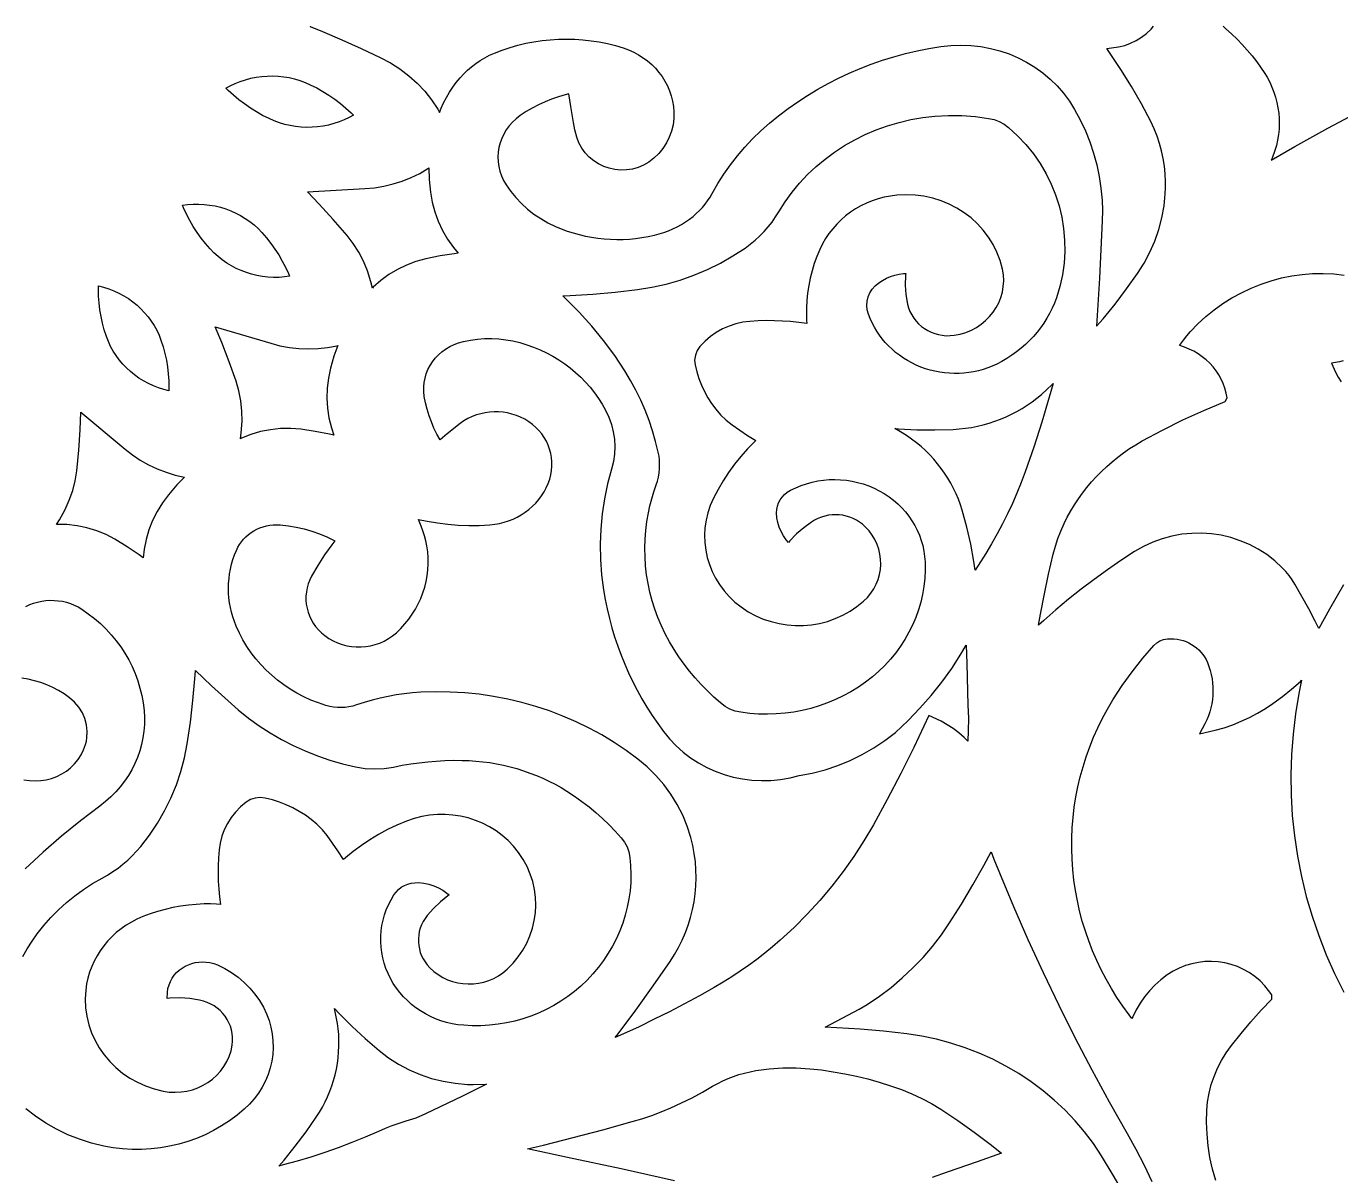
# Model space of a CAD drawing. Extents: x 3770 to 4770, y -395 to 1605.
# Drawn here: x 4275.1 to 4357.4, y 533.2 to 605.2 of the extents above; entities that cross this region are included whole.
import ezdxf

# ---------------------------------------------------------------- set-up
doc = ezdxf.new("R2010")
doc.units = 0
doc.layers.add('LAYER_1', color=18, linetype='CONTINUOUS')

msp = doc.modelspace()

# ---------------------------------------------------------------- linework, layer by layer
at = {"layer": 'LAYER_1'}
for points in [[(4292.834, 605.169), (4292.832, 605.167), (4293.609, 604.846), (4294.827, 604.322), (4296.036, 603.779), (4297.239, 603.217), (4297.868, 602.884), (4298.465, 602.503), (4299.024, 602.077), (4299.543, 601.608), (4300.02, 601.1), (4300.45, 600.554), (4300.833, 599.974), (4300.943, 599.77), (4301.048, 600.037), (4301.204, 600.378), (4301.377, 600.71), (4301.568, 601.034), (4301.775, 601.349), (4302, 601.653), (4302.242, 601.947), (4302.466, 602.191), (4302.705, 602.422), (4302.958, 602.639), (4303.223, 602.841), (4303.5, 603.027), (4303.789, 603.198), (4304.088, 603.352), (4304.396, 603.49), (4304.88, 603.676), (4305.369, 603.84), (4305.864, 603.982), (4306.365, 604.103), (4306.869, 604.201), (4307.377, 604.277), (4307.888, 604.331), (4308.4, 604.362), (4308.913, 604.372), (4309.427, 604.359), (4309.939, 604.324), (4310.451, 604.267), (4310.96, 604.187), (4311.466, 604.085), (4311.968, 603.961), (4312.467, 603.813), (4312.8, 603.694), (4313.12, 603.551), (4313.426, 603.386), (4313.716, 603.202), (4313.989, 602.998), (4314.245, 602.777), (4314.482, 602.538), (4314.7, 602.284), (4314.898, 602.015), (4315.074, 601.732), (4315.229, 601.437), (4315.36, 601.13), (4315.468, 600.813), (4315.551, 600.487), (4315.608, 600.153), (4315.639, 599.811), (4315.635, 599.403), (4315.585, 599), (4315.49, 598.607), (4315.351, 598.228), (4315.17, 597.865), (4314.948, 597.522), (4314.688, 597.202), (4314.388, 596.909), (4314.075, 596.668), (4313.741, 596.474), (4313.392, 596.329), (4313.033, 596.23), (4312.668, 596.177), (4312.303, 596.167), (4311.942, 596.2), (4311.587, 596.275), (4311.245, 596.39), (4310.919, 596.545), (4310.614, 596.737), (4310.334, 596.967), (4310.083, 597.233), (4309.867, 597.534), (4309.69, 597.868), (4309.559, 598.229), (4309.439, 598.691), (4309.344, 599.152), (4309.175, 600.148), (4309.061, 600.93), (4308.829, 600.876), (4308.398, 600.753), (4307.974, 600.608), (4307.56, 600.443), (4307.155, 600.257), (4306.761, 600.051), (4306.379, 599.825), (4306.01, 599.581), (4305.751, 599.38), (4305.518, 599.162), (4305.311, 598.928), (4305.13, 598.679), (4304.976, 598.417), (4304.848, 598.144), (4304.747, 597.863), (4304.674, 597.574), (4304.629, 597.281), (4304.611, 596.984), (4304.622, 596.686), (4304.662, 596.389), (4304.732, 596.095), (4304.831, 595.804), (4304.961, 595.52), (4305.121, 595.243), (4305.413, 594.828), (4305.736, 594.435), (4306.086, 594.067), (4306.464, 593.723), (4306.867, 593.407), (4307.294, 593.12), (4307.744, 592.861), (4308.215, 592.634), (4308.58, 592.482), (4308.952, 592.345), (4309.329, 592.224), (4309.71, 592.118), (4310.094, 592.028), (4310.482, 591.954), (4310.873, 591.896), (4311.265, 591.853), (4311.659, 591.826), (4312.054, 591.815), (4312.45, 591.82), (4312.846, 591.841), (4313.241, 591.878), (4313.634, 591.931), (4314.027, 592), (4314.416, 592.085), (4314.714, 592.164), (4315.006, 592.257), (4315.292, 592.364), (4315.572, 592.484), (4315.846, 592.618), (4316.112, 592.764), (4316.37, 592.923), (4316.62, 593.095), (4316.837, 593.261), (4317.043, 593.438), (4317.238, 593.625), (4317.422, 593.821), (4317.594, 594.027), (4317.753, 594.242), (4317.9, 594.466), (4318.037, 594.701), (4318.388, 595.313), (4318.77, 595.912), (4319.18, 596.494), (4319.618, 597.056), (4320.082, 597.598), (4320.573, 598.12), (4321.089, 598.62), (4321.629, 599.097), (4322.203, 599.564), (4322.794, 600.011), (4323.399, 600.436), (4324.019, 600.84), (4324.653, 601.222), (4325.3, 601.581), (4325.96, 601.919), (4326.632, 602.234), (4327.315, 602.526), (4328.009, 602.794), (4328.713, 603.039), (4329.426, 603.261), (4330.148, 603.458), (4330.878, 603.631), (4331.615, 603.779), (4332.361, 603.903), (4332.993, 603.973), (4333.624, 603.995), (4334.249, 603.971), (4334.867, 603.902), (4335.473, 603.789), (4336.067, 603.634), (4336.645, 603.436), (4337.205, 603.198), (4337.745, 602.92), (4338.262, 602.605), (4338.754, 602.251), (4339.219, 601.862), (4339.653, 601.438), (4340.054, 600.98), (4340.421, 600.489), (4340.749, 599.968), (4341.108, 599.302), (4341.426, 598.62), (4341.704, 597.923), (4341.941, 597.213), (4342.137, 596.492), (4342.291, 595.762), (4342.403, 595.023), (4342.471, 594.278), (4342.494, 593.63), (4342.482, 592.985), (4342.3, 589.393), (4342.119, 586.384), (4342.53, 586.848), (4343.288, 587.769), (4344.012, 588.715), (4344.7, 589.683), (4345.113, 590.338), (4345.471, 591.017), (4345.775, 591.716), (4346.025, 592.434), (4346.218, 593.167), (4346.354, 593.913), (4346.432, 594.67), (4346.449, 595.048), (4346.452, 595.429), (4346.431, 595.918), (4346.383, 596.403), (4346.308, 596.884), (4346.205, 597.36), (4346.076, 597.83), (4345.92, 598.293), (4345.737, 598.749), (4345.528, 599.196), (4344.945, 600.306), (4344.321, 601.397), (4343.657, 602.467), (4342.772, 603.785), (4343.502, 603.881), (4343.89, 603.974), (4344.263, 604.105), (4344.617, 604.274), (4344.95, 604.479), (4345.258, 604.716), (4345.539, 604.986), (4345.689, 605.169)], [(4350.053, 605.169), (4350.233, 605.017), (4350.588, 604.698), (4350.93, 604.368), (4351.26, 604.026), (4351.575, 603.673), (4351.878, 603.309), (4352.166, 602.934), (4352.438, 602.551), (4352.634, 602.268), (4352.814, 601.973), (4352.975, 601.67), (4353.117, 601.36), (4353.241, 601.043), (4353.345, 600.721), (4353.43, 600.395), (4353.495, 600.064), (4353.541, 599.731), (4353.567, 599.395), (4353.574, 599.058), (4353.56, 598.721), (4353.526, 598.383), (4353.472, 598.047), (4353.397, 597.713), (4353.301, 597.379), (4353.125, 596.913), (4353.061, 596.778), (4354.553, 597.634), (4356.621, 598.781), (4358.706, 599.9)], [(4357.595, 570.174), (4356.716, 568.656), (4356.056, 567.457), (4355.836, 567.902), (4355.427, 568.684), (4355.001, 569.457), (4354.557, 570.223), (4354.383, 570.496), (4354.191, 570.761), (4353.983, 571.013), (4353.759, 571.255), (4353.291, 571.69), (4352.79, 572.077), (4352.261, 572.416), (4351.708, 572.707), (4351.135, 572.948), (4350.545, 573.14), (4349.941, 573.283), (4349.328, 573.375), (4348.708, 573.417), (4348.087, 573.407), (4347.466, 573.347), (4346.85, 573.235), (4346.243, 573.07), (4345.648, 572.854), (4345.069, 572.584), (4344.512, 572.262), (4343.652, 571.7), (4342.808, 571.121), (4341.98, 570.523), (4341.166, 569.908), (4340.367, 569.275), (4339.584, 568.625), (4338.816, 567.957), (4338.496, 567.665), (4338.613, 568.354), (4338.853, 569.609), (4339.119, 570.859), (4339.411, 572.103), (4339.545, 572.594), (4339.703, 573.077), (4339.886, 573.552), (4340.094, 574.018), (4340.294, 574.419), (4340.511, 574.811), (4340.742, 575.195), (4340.989, 575.569), (4341.249, 575.933), (4341.525, 576.287), (4341.814, 576.631), (4342.116, 576.964), (4342.432, 577.286), (4342.76, 577.596), (4343.101, 577.894), (4343.455, 578.18), (4343.82, 578.454), (4344.196, 578.714), (4344.584, 578.961), (4344.982, 579.194), (4346.249, 579.876), (4347.541, 580.516), (4348.854, 581.112), (4350.192, 581.667), (4350.312, 581.89), (4350.254, 582.192), (4350.17, 582.493), (4350.063, 582.784), (4349.934, 583.065), (4349.784, 583.334), (4349.613, 583.59), (4349.424, 583.833), (4349.216, 584.062), (4348.991, 584.275), (4348.75, 584.471), (4348.494, 584.65), (4348.223, 584.811), (4347.939, 584.952), (4347.643, 585.074), (4347.335, 585.174), (4347.321, 585.177), (4347.572, 585.504), (4347.791, 585.784), (4348.02, 586.05), (4348.483, 586.532), (4348.975, 586.985), (4349.495, 587.407), (4350.04, 587.797), (4350.61, 588.156), (4351.202, 588.48), (4351.815, 588.77), (4352.448, 589.024), (4353.075, 589.233), (4353.712, 589.403), (4354.358, 589.533), (4355.011, 589.624), (4355.669, 589.675), (4356.329, 589.686), (4356.99, 589.658), (4357.648, 589.589)], [(4357.572, 584.208), (4357.343, 584.15), (4356.85, 584.059), (4357.099, 583.507), (4357.268, 583.192), (4357.458, 582.889)], [(4275.029, 568.828), (4275.266, 568.94), (4275.511, 569.033), (4275.761, 569.106), (4276.016, 569.161), (4276.274, 569.197), (4276.533, 569.214), (4276.794, 569.211), (4277.053, 569.19), (4277.311, 569.149), (4277.565, 569.089), (4277.815, 569.01), (4278.059, 568.912), (4278.297, 568.795), (4278.528, 568.657), (4278.937, 568.375), (4279.328, 568.072), (4279.698, 567.75), (4280.048, 567.411), (4280.377, 567.055), (4280.684, 566.683), (4280.969, 566.297), (4281.231, 565.896), (4281.469, 565.483), (4281.683, 565.057), (4281.872, 564.621), (4282.037, 564.174), (4282.175, 563.718), (4282.287, 563.253), (4282.372, 562.782), (4282.43, 562.304), (4282.455, 561.872), (4282.451, 561.443), (4282.419, 561.017), (4282.359, 560.597), (4282.272, 560.182), (4282.158, 559.774), (4282.018, 559.374), (4281.853, 558.983), (4281.662, 558.603), (4281.447, 558.234), (4281.208, 557.878), (4280.945, 557.536), (4280.659, 557.209), (4280.351, 556.898), (4280.02, 556.604), (4279.664, 556.326), (4278.445, 555.4), (4277.256, 554.433), (4276.102, 553.428), (4274.984, 552.385)], [(4349.596, 532.872), (4349.394, 533.585), (4349.235, 534.308), (4349.12, 535.038), (4349.049, 535.773), (4349.022, 536.513), (4349.039, 537.254), (4349.089, 537.802), (4349.182, 538.343), (4349.316, 538.874), (4349.49, 539.394), (4349.704, 539.901), (4349.957, 540.392), (4350.248, 540.865), (4350.578, 541.321), (4351.18, 542.07), (4351.803, 542.807), (4352.445, 543.529), (4353.107, 544.237), (4353.12, 544.495), (4352.902, 544.781), (4352.67, 545.067), (4352.37, 545.375), (4352.045, 545.649), (4351.699, 545.889), (4351.335, 546.095), (4350.955, 546.265), (4350.562, 546.4), (4350.16, 546.499), (4349.75, 546.562), (4349.336, 546.59), (4348.92, 546.58), (4348.506, 546.534), (4348.096, 546.451), (4347.692, 546.331), (4347.298, 546.173), (4346.917, 545.976), (4346.551, 545.742), (4346.156, 545.439), (4345.788, 545.109), (4345.448, 544.755), (4345.137, 544.379), (4344.856, 543.981), (4344.607, 543.563), (4344.391, 543.128), (4344.344, 543.01), (4344.171, 543.237), (4343.777, 543.781), (4343.405, 544.335), (4343.055, 544.9), (4342.726, 545.476), (4342.421, 546.062), (4342.137, 546.658), (4341.877, 547.262), (4341.639, 547.875), (4341.425, 548.495), (4341.234, 549.123), (4341.066, 549.756), (4340.922, 550.396), (4340.802, 551.041), (4340.707, 551.691), (4340.636, 552.344), (4340.589, 553.001), (4340.568, 553.655), (4340.572, 554.308), (4340.6, 554.959), (4340.653, 555.607), (4340.731, 556.252), (4340.832, 556.894), (4340.958, 557.531), (4341.108, 558.164), (4341.282, 558.79), (4341.479, 559.411), (4341.7, 560.025), (4341.944, 560.632), (4342.211, 561.231), (4342.501, 561.821), (4342.815, 562.402), (4343.15, 562.972), (4343.731, 563.869), (4344.353, 564.739), (4345.017, 565.581), (4345.717, 566.387), (4345.898, 566.551), (4346.1, 566.673), (4346.324, 566.757), (4346.57, 566.799), (4346.768, 566.808), (4346.97, 566.8), (4347.168, 566.777), (4347.362, 566.74), (4347.551, 566.688), (4347.734, 566.623), (4347.911, 566.544), (4348.08, 566.452), (4348.241, 566.348), (4348.393, 566.232), (4348.535, 566.105), (4348.667, 565.968), (4348.787, 565.82), (4348.895, 565.662), (4348.99, 565.495), (4349.072, 565.318), (4349.167, 565.068), (4349.247, 564.813), (4349.312, 564.556), (4349.362, 564.296), (4349.397, 564.035), (4349.416, 563.774), (4349.421, 563.512), (4349.41, 563.25), (4349.385, 562.99), (4349.345, 562.73), (4349.29, 562.473), (4349.22, 562.219), (4349.135, 561.968), (4349.035, 561.721), (4348.921, 561.478), (4348.577, 560.844), (4349.568, 561.074), (4350.121, 561.233), (4350.663, 561.42), (4351.194, 561.634), (4351.712, 561.875), (4352.216, 562.142), (4352.705, 562.435), (4353.178, 562.753), (4353.771, 563.193), (4354.345, 563.654), (4354.9, 564.135), (4354.974, 564.204), (4354.952, 564.101), (4354.808, 563.377), (4354.595, 562.111), (4354.44, 560.838), (4354.342, 559.561), (4354.302, 558.282), (4354.32, 557.002), (4354.395, 555.724), (4354.528, 554.449), (4354.719, 553.178), (4354.967, 551.916), (4355.271, 550.667), (4355.632, 549.432), (4356.047, 548.214), (4356.516, 547.013), (4357.04, 545.833), (4357.616, 544.674)], [(4274.9, 557.976), (4275.255, 557.92), (4275.61, 557.901), (4275.96, 557.92), (4276.305, 557.973), (4276.64, 558.061), (4276.963, 558.181), (4277.271, 558.333), (4277.562, 558.516), (4277.832, 558.728), (4278.078, 558.969), (4278.298, 559.236), (4278.488, 559.529), (4278.646, 559.847), (4278.767, 560.185), (4278.818, 560.391), (4278.854, 560.599), (4278.874, 561.005), (4278.832, 561.408), (4278.729, 561.8), (4278.568, 562.173), (4278.351, 562.521), (4278.08, 562.837), (4277.762, 563.113), (4277.423, 563.349), (4277.075, 563.56), (4276.713, 563.749), (4276.34, 563.916), (4275.957, 564.059), (4275.565, 564.179), (4275.164, 564.275), (4274.763, 564.345)], [(4274.829, 546.902), (4275.108, 547.39), (4275.411, 547.865), (4275.739, 548.326), (4276.155, 548.851), (4276.599, 549.352), (4277.07, 549.828), (4277.568, 550.279), (4278.091, 550.703), (4278.638, 551.1), (4279.208, 551.469), (4279.808, 551.813), (4280.145, 552.004), (4280.479, 552.216), (4280.802, 552.444), (4281.112, 552.686), (4281.41, 552.942), (4281.695, 553.211), (4281.966, 553.495), (4282.223, 553.792), (4282.774, 554.506), (4283.274, 555.252), (4283.723, 556.026), (4284.118, 556.825), (4284.459, 557.646), (4284.744, 558.487), (4284.972, 559.346), (4285.142, 560.216), (4285.34, 561.577), (4285.498, 562.938), (4285.618, 564.303), (4285.647, 564.812), (4286.661, 563.861), (4288.34, 562.356), (4288.971, 561.837), (4289.638, 561.354), (4290.331, 560.909), (4291.045, 560.498), (4291.777, 560.122), (4292.528, 559.78), (4293.296, 559.475), (4294.079, 559.205), (4294.876, 558.973), (4295.691, 558.776), (4296.282, 558.681), (4296.885, 558.648), (4297.488, 558.679), (4298.072, 558.771), (4298.612, 558.878), (4299.142, 558.967), (4299.675, 559.041), (4300.209, 559.101), (4300.745, 559.145), (4301.282, 559.175), (4301.82, 559.189), (4302.358, 559.188), (4302.797, 559.174), (4303.234, 559.145), (4303.668, 559.101), (4304.1, 559.043), (4304.529, 558.97), (4304.955, 558.884), (4305.376, 558.782), (4305.794, 558.667), (4306.207, 558.538), (4306.615, 558.395), (4307.018, 558.238), (4307.415, 558.068), (4307.806, 557.884), (4308.19, 557.687), (4308.567, 557.477), (4308.937, 557.253), (4309.411, 556.943), (4309.872, 556.617), (4310.32, 556.274), (4310.753, 555.916), (4311.172, 555.543), (4311.576, 555.155), (4311.965, 554.753), (4312.331, 554.344), (4312.541, 554.061), (4312.701, 553.764), (4312.814, 553.449), (4312.88, 553.112), (4312.928, 552.594), (4312.946, 552.067), (4312.934, 551.542), (4312.892, 551.021), (4312.82, 550.504), (4312.719, 549.993), (4312.59, 549.488), (4312.432, 548.99), (4312.247, 548.502), (4312.034, 548.023), (4311.793, 547.555), (4311.526, 547.099), (4311.232, 546.656), (4310.912, 546.227), (4310.566, 545.813), (4310.195, 545.416), (4309.813, 545.051), (4309.412, 544.708), (4308.993, 544.39), (4308.557, 544.095), (4308.106, 543.824), (4307.641, 543.579), (4307.162, 543.358), (4306.672, 543.164), (4306.171, 542.995), (4305.66, 542.854), (4305.141, 542.739), (4304.615, 542.652), (4304.083, 542.593), (4303.546, 542.563), (4303.005, 542.561), (4302.463, 542.589), (4302.097, 542.629), (4301.737, 542.691), (4301.385, 542.774), (4301.04, 542.878), (4300.705, 543.002), (4300.38, 543.145), (4300.066, 543.308), (4299.763, 543.488), (4299.473, 543.687), (4299.197, 543.902), (4298.936, 544.134), (4298.69, 544.381), (4298.46, 544.644), (4298.247, 544.921), (4298.053, 545.212), (4297.877, 545.517), (4297.722, 545.834), (4297.59, 546.156), (4297.48, 546.484), (4297.393, 546.815), (4297.328, 547.151), (4297.286, 547.488), (4297.266, 547.826), (4297.268, 548.165), (4297.293, 548.503), (4297.34, 548.839), (4297.41, 549.172), (4297.501, 549.502), (4297.615, 549.827), (4297.751, 550.145), (4297.909, 550.457), (4298.086, 550.755), (4298.223, 550.94), (4298.379, 551.098), (4298.555, 551.234), (4298.749, 551.347), (4298.957, 551.434), (4299.178, 551.494), (4299.407, 551.525), (4299.646, 551.526), (4299.966, 551.491), (4300.281, 551.425), (4300.586, 551.329), (4300.878, 551.204), (4301.155, 551.052), (4301.414, 550.875), (4301.549, 550.761), (4301.467, 550.705), (4301.005, 550.327), (4300.575, 549.916), (4300.18, 549.472), (4300.04, 549.286), (4299.921, 549.09), (4299.821, 548.887), (4299.741, 548.677), (4299.681, 548.463), (4299.642, 548.246), (4299.622, 548.027), (4299.623, 547.807), (4299.643, 547.589), (4299.684, 547.372), (4299.744, 547.16), (4299.824, 546.952), (4299.924, 546.751), (4300.043, 546.557), (4300.181, 546.373), (4300.338, 546.198), (4300.593, 545.966), (4300.867, 545.764), (4301.156, 545.591), (4301.458, 545.449), (4301.77, 545.337), (4302.09, 545.255), (4302.415, 545.203), (4302.743, 545.182), (4303.071, 545.19), (4303.398, 545.229), (4303.721, 545.298), (4304.038, 545.398), (4304.345, 545.528), (4304.642, 545.689), (4304.924, 545.881), (4305.188, 546.103), (4305.558, 546.479), (4305.886, 546.88), (4306.172, 547.302), (4306.415, 547.743), (4306.616, 548.2), (4306.774, 548.669), (4306.887, 549.149), (4306.957, 549.635), (4306.983, 550.125), (4306.964, 550.617), (4306.901, 551.106), (4306.792, 551.591), (4306.639, 552.068), (4306.439, 552.534), (4306.195, 552.986), (4305.904, 553.421), (4305.592, 553.808), (4305.252, 554.163), (4304.884, 554.484), (4304.493, 554.773), (4304.081, 555.027), (4303.651, 555.246), (4303.204, 555.429), (4302.744, 555.577), (4302.273, 555.687), (4301.793, 555.761), (4301.307, 555.796), (4300.817, 555.792), (4300.327, 555.749), (4299.837, 555.665), (4299.352, 555.541), (4298.877, 555.376), (4298.279, 555.124), (4297.699, 554.846), (4297.135, 554.542), (4296.587, 554.212), (4296.057, 553.857), (4295.545, 553.478), (4295.052, 553.075), (4294.938, 552.971), (4294.579, 553.53), (4293.916, 554.473), (4293.612, 554.845), (4293.266, 555.186), (4292.914, 555.48), (4292.546, 555.748), (4292.162, 555.992), (4291.762, 556.21), (4291.348, 556.403), (4290.922, 556.57), (4290.484, 556.711), (4290.021, 556.827), (4289.717, 556.859), (4289.401, 556.826), (4289.1, 556.726), (4288.836, 556.568), (4288.481, 556.27), (4288.17, 555.95), (4287.895, 555.603), (4287.659, 555.232), (4287.462, 554.839), (4287.307, 554.429), (4287.196, 554.003), (4287.131, 553.573), (4287.092, 553.077), (4287.071, 552.589), (4287.068, 552.1), (4287.082, 551.611), (4287.114, 551.123), (4287.163, 550.637), (4287.228, 550.167), (4286.973, 550.179), (4286.588, 550.194), (4286.194, 550.191), (4285.7, 550.167), (4285.208, 550.121), (4284.719, 550.053), (4284.234, 549.964), (4283.755, 549.854), (4283.28, 549.723), (4282.812, 549.571), (4282.349, 549.397), (4281.988, 549.239), (4281.64, 549.057), (4281.307, 548.855), (4280.991, 548.634), (4280.692, 548.394), (4280.411, 548.135), (4280.149, 547.861), (4279.907, 547.57), (4279.685, 547.265), (4279.485, 546.946), (4279.307, 546.614), (4279.152, 546.27), (4279.021, 545.916), (4278.914, 545.552), (4278.833, 545.179), (4278.778, 544.796), (4278.745, 544.241), (4278.768, 543.691), (4278.843, 543.153), (4278.969, 542.629), (4279.143, 542.123), (4279.364, 541.636), (4279.628, 541.172), (4279.935, 540.734), (4280.281, 540.324), (4280.664, 539.945), (4281.083, 539.599), (4281.536, 539.289), (4282.019, 539.019), (4282.531, 538.789), (4283.07, 538.604), (4283.635, 538.466), (4284.013, 538.411), (4284.389, 538.393), (4284.759, 538.413), (4285.121, 538.469), (4285.472, 538.558), (4285.81, 538.679), (4286.133, 538.832), (4286.438, 539.013), (4286.723, 539.223), (4286.986, 539.46), (4287.224, 539.721), (4287.436, 540.007), (4287.617, 540.314), (4287.767, 540.642), (4287.881, 540.989), (4287.959, 541.352), (4287.984, 541.598), (4287.985, 541.841), (4287.961, 542.079), (4287.914, 542.312), (4287.845, 542.538), (4287.755, 542.754), (4287.645, 542.961), (4287.515, 543.156), (4287.368, 543.339), (4287.203, 543.508), (4287.023, 543.662), (4286.828, 543.8), (4286.618, 543.921), (4286.395, 544.023), (4286.161, 544.105), (4285.916, 544.166), (4285.296, 544.261), (4284.671, 544.303), (4284.045, 544.289), (4283.873, 544.27), (4283.893, 544.647), (4283.931, 544.891), (4283.997, 545.127), (4284.085, 545.34), (4284.193, 545.538), (4284.322, 545.721), (4284.469, 545.889), (4284.632, 546.04), (4284.811, 546.174), (4285.003, 546.289), (4285.207, 546.386), (4285.42, 546.462), (4285.641, 546.518), (4285.868, 546.552), (4286.098, 546.563), (4286.331, 546.552), (4286.564, 546.516), (4286.795, 546.456), (4287.026, 546.369), (4287.484, 546.147), (4287.919, 545.889), (4288.328, 545.599), (4288.71, 545.277), (4289.061, 544.927), (4289.38, 544.549), (4289.666, 544.146), (4289.916, 543.719), (4290.11, 543.312), (4290.266, 542.896), (4290.385, 542.473), (4290.467, 542.047), (4290.512, 541.618), (4290.521, 541.189), (4290.495, 540.762), (4290.433, 540.338), (4290.337, 539.92), (4290.205, 539.511), (4290.04, 539.111), (4289.841, 538.722), (4289.608, 538.348), (4289.342, 537.991), (4289.042, 537.651), (4288.709, 537.329), (4288.258, 536.953), (4287.785, 536.604), (4287.293, 536.285), (4286.784, 535.996), (4286.259, 535.738), (4285.72, 535.51), (4285.168, 535.314), (4284.606, 535.149), (4284.034, 535.017), (4283.454, 534.917), (4282.868, 534.85), (4282.278, 534.817), (4281.684, 534.817), (4281.089, 534.852), (4280.493, 534.922), (4279.901, 535.026), (4279.131, 535.213), (4278.382, 535.451), (4277.655, 535.74), (4276.952, 536.077), (4276.278, 536.462), (4275.634, 536.892), (4275.023, 537.366)], [(4343.879, 531.989), (4343.173, 533.212), (4342.435, 534.42), (4341.927, 535.179), (4341.375, 535.908), (4340.782, 536.606), (4340.149, 537.271), (4339.478, 537.9), (4338.77, 538.494), (4338.028, 539.049), (4337.252, 539.564), (4336.446, 540.038), (4335.616, 540.466), (4334.764, 540.848), (4333.891, 541.184), (4332.999, 541.473), (4332.091, 541.714), (4331.169, 541.907), (4330.236, 542.05), (4328.779, 542.215), (4327.319, 542.346), (4325.856, 542.442), (4325.126, 542.473), (4327.238, 543.6), (4327.743, 543.897), (4328.513, 544.414), (4329.25, 544.969), (4329.953, 545.559), (4330.622, 546.184), (4331.254, 546.843), (4331.849, 547.533), (4332.405, 548.254), (4332.919, 549.003), (4333.664, 550.188), (4334.378, 551.388), (4335.061, 552.605), (4335.511, 553.454), (4335.697, 552.993), (4336.046, 552.132), (4336.919, 550.04), (4337.829, 547.961), (4338.774, 545.898), (4339.756, 543.85), (4340.773, 541.818), (4341.826, 539.802), (4342.914, 537.803), (4344.036, 535.823), (4344.587, 534.833), (4345.102, 533.829), (4345.583, 532.81)], [(4315.684, 532.853), (4314.006, 533.233), (4312.325, 533.594), (4308.962, 534.305), (4306.46, 534.846), (4307.469, 535.088), (4309.326, 535.556), (4311.176, 536.045), (4313.022, 536.555), (4313.637, 536.74), (4314.245, 536.947), (4314.846, 537.174), (4315.438, 537.421), (4316.112, 537.729), (4316.776, 538.056), (4317.429, 538.404), (4318.067, 538.768), (4318.384, 538.946), (4318.706, 539.107), (4319.035, 539.253), (4319.371, 539.385), (4319.713, 539.5), (4320.061, 539.601), (4320.414, 539.685), (4320.77, 539.754), (4321.613, 539.867), (4322.461, 539.925), (4323.31, 539.927), (4324.16, 539.874), (4324.894, 539.791), (4325.626, 539.685), (4326.353, 539.556), (4327.074, 539.403), (4327.79, 539.228), (4328.5, 539.029), (4329.202, 538.808), (4329.896, 538.564), (4330.542, 538.305), (4331.171, 538.013), (4331.781, 537.688), (4332.373, 537.33), (4333.426, 536.631), (4334.456, 535.9), (4335.463, 535.14), (4336.168, 534.573), (4334.64, 534.029), (4332.767, 533.382), (4331.829, 533.052)]]:
    msp.add_lwpolyline(points, dxfattribs=at)
for points in [[(4287.698, 601.157), (4287.563, 601.292), (4287.823, 601.437), (4288.137, 601.587), (4288.46, 601.717), (4288.788, 601.826), (4289.123, 601.915), (4289.461, 601.983), (4289.803, 602.03), (4290.147, 602.056), (4290.492, 602.062), (4290.838, 602.046), (4291.182, 602.01), (4291.523, 601.953), (4291.862, 601.874), (4292.196, 601.775), (4292.525, 601.655), (4292.848, 601.513), (4293.25, 601.309), (4293.641, 601.088), (4294.022, 600.851), (4294.39, 600.597), (4294.745, 600.328), (4295.087, 600.043), (4295.416, 599.744), (4295.551, 599.608), (4295.291, 599.463), (4294.977, 599.313), (4294.654, 599.184), (4294.326, 599.074), (4293.991, 598.986), (4293.653, 598.918), (4293.311, 598.871), (4292.967, 598.845), (4292.622, 598.839), (4292.277, 598.855), (4291.933, 598.891), (4291.591, 598.948), (4291.252, 599.027), (4290.918, 599.126), (4290.59, 599.246), (4290.267, 599.388), (4289.865, 599.592), (4289.473, 599.812), (4289.093, 600.05), (4288.725, 600.303), (4288.369, 600.572), (4288.027, 600.857)], [(4328.06, 586.592), (4327.937, 586.862), (4327.832, 587.129), (4327.756, 587.411), (4327.731, 587.684), (4327.75, 587.955), (4327.814, 588.218), (4327.92, 588.469), (4328.067, 588.704), (4328.255, 588.918), (4328.487, 589.109), (4328.715, 589.254), (4328.96, 589.382), (4329.216, 589.489), (4329.48, 589.575), (4329.751, 589.639), (4330.028, 589.68), (4330.163, 589.689), (4330.147, 589.562), (4330.133, 588.961), (4330.177, 588.361), (4330.278, 587.766), (4330.344, 587.529), (4330.432, 587.301), (4330.54, 587.087), (4330.669, 586.885), (4330.815, 586.698), (4330.977, 586.526), (4331.154, 586.37), (4331.345, 586.23), (4331.549, 586.109), (4331.763, 586.005), (4331.987, 585.921), (4332.219, 585.856), (4332.458, 585.812), (4332.704, 585.79), (4332.953, 585.791), (4333.206, 585.815), (4333.581, 585.887), (4333.941, 585.995), (4334.282, 586.135), (4334.602, 586.307), (4334.901, 586.506), (4335.175, 586.733), (4335.424, 586.983), (4335.646, 587.255), (4335.838, 587.547), (4336, 587.857), (4336.129, 588.183), (4336.224, 588.522), (4336.283, 588.872), (4336.305, 589.23), (4336.286, 589.594), (4336.227, 589.959), (4336.08, 590.501), (4335.884, 591.018), (4335.642, 591.508), (4335.356, 591.97), (4335.029, 592.402), (4334.665, 592.801), (4334.267, 593.165), (4333.836, 593.494), (4333.377, 593.784), (4332.893, 594.035), (4332.385, 594.243), (4331.856, 594.407), (4331.31, 594.526), (4330.75, 594.597), (4330.178, 594.618), (4329.6, 594.588), (4329.202, 594.536), (4328.813, 594.459), (4328.434, 594.359), (4328.065, 594.235), (4327.706, 594.088), (4327.359, 593.92), (4327.025, 593.73), (4326.705, 593.52), (4326.401, 593.291), (4326.112, 593.042), (4325.841, 592.775), (4325.588, 592.49), (4325.354, 592.188), (4325.141, 591.87), (4324.949, 591.537), (4324.781, 591.191), (4324.598, 590.749), (4324.437, 590.302), (4324.299, 589.848), (4324.182, 589.389), (4324.088, 588.926), (4324.017, 588.458), (4323.968, 587.988), (4323.942, 587.515), (4323.94, 587.138), (4323.956, 586.769), (4323.967, 586.552), (4323.963, 586.553), (4323.459, 586.621), (4322.953, 586.673), (4322.446, 586.708), (4321.938, 586.727), (4321.429, 586.73), (4320.921, 586.716), (4320.406, 586.685), (4319.959, 586.629), (4319.518, 586.53), (4319.091, 586.39), (4318.681, 586.21), (4318.292, 585.992), (4317.927, 585.738), (4317.588, 585.448), (4317.27, 585.115), (4317.098, 584.863), (4316.983, 584.571), (4316.937, 584.261), (4316.963, 583.962), (4317.069, 583.517), (4317.201, 583.098), (4317.361, 582.689), (4317.548, 582.291), (4317.763, 581.906), (4318.004, 581.535), (4318.27, 581.18), (4318.564, 580.838), (4318.908, 580.501), (4319.285, 580.201), (4320.244, 579.545), (4320.773, 579.214), (4320.698, 579.145), (4320.253, 578.695), (4319.832, 578.224), (4319.435, 577.735), (4319.064, 577.228), (4318.72, 576.704), (4318.402, 576.164), (4318.11, 575.605), (4317.915, 575.157), (4317.761, 574.698), (4317.651, 574.232), (4317.584, 573.763), (4317.558, 573.293), (4317.574, 572.824), (4317.63, 572.361), (4317.727, 571.904), (4317.863, 571.456), (4318.038, 571.02), (4318.25, 570.599), (4318.5, 570.194), (4318.787, 569.809), (4319.109, 569.446), (4319.466, 569.106), (4319.858, 568.794), (4320.301, 568.5), (4320.762, 568.249), (4321.24, 568.041), (4321.73, 567.875), (4322.229, 567.752), (4322.736, 567.671), (4323.246, 567.633), (4323.757, 567.636), (4324.265, 567.68), (4324.769, 567.767), (4325.265, 567.895), (4325.75, 568.064), (4326.221, 568.275), (4326.674, 568.527), (4327.108, 568.821), (4327.519, 569.156), (4327.764, 569.397), (4327.979, 569.658), (4328.163, 569.935), (4328.314, 570.225), (4328.435, 570.525), (4328.523, 570.834), (4328.579, 571.149), (4328.603, 571.466), (4328.594, 571.784), (4328.553, 572.101), (4328.48, 572.413), (4328.375, 572.719), (4328.237, 573.016), (4328.067, 573.3), (4327.865, 573.571), (4327.632, 573.823), (4327.456, 573.98), (4327.27, 574.118), (4327.074, 574.239), (4326.87, 574.341), (4326.659, 574.424), (4326.442, 574.489), (4326.221, 574.536), (4325.998, 574.565), (4325.773, 574.575), (4325.547, 574.566), (4325.322, 574.539), (4325.099, 574.492), (4324.88, 574.427), (4324.665, 574.342), (4324.457, 574.238), (4324.257, 574.115), (4323.774, 573.759), (4323.324, 573.369), (4322.907, 572.946), (4322.816, 572.838), (4322.674, 573.004), (4322.5, 573.257), (4322.354, 573.523), (4322.238, 573.802), (4322.152, 574.091), (4322.097, 574.389), (4322.074, 574.688), (4322.086, 574.908), (4322.127, 575.117), (4322.197, 575.317), (4322.296, 575.507), (4322.42, 575.684), (4322.57, 575.844), (4322.744, 575.986), (4322.946, 576.109), (4323.269, 576.265), (4323.606, 576.403), (4323.949, 576.519), (4324.298, 576.614), (4324.652, 576.687), (4325.008, 576.739), (4325.367, 576.77), (4325.727, 576.779), (4326.087, 576.766), (4326.445, 576.732), (4326.801, 576.677), (4327.154, 576.6), (4327.502, 576.502), (4327.844, 576.382), (4328.18, 576.241), (4328.507, 576.079), (4328.821, 575.898), (4329.12, 575.699), (4329.403, 575.484), (4329.669, 575.254), (4329.918, 575.01), (4330.15, 574.751), (4330.364, 574.48), (4330.558, 574.197), (4330.734, 573.903), (4330.89, 573.599), (4331.025, 573.286), (4331.14, 572.965), (4331.233, 572.637), (4331.304, 572.301), (4331.353, 571.961), (4331.379, 571.614), (4331.384, 571.101), (4331.359, 570.591), (4331.304, 570.085), (4331.219, 569.585), (4331.106, 569.092), (4330.964, 568.607), (4330.794, 568.13), (4330.596, 567.664), (4330.371, 567.208), (4330.12, 566.765), (4329.842, 566.334), (4329.539, 565.919), (4329.211, 565.518), (4328.858, 565.135), (4328.481, 564.769), (4328.081, 564.421), (4327.647, 564.085), (4327.197, 563.774), (4326.731, 563.488), (4326.252, 563.228), (4325.76, 562.993), (4325.256, 562.784), (4324.741, 562.601), (4324.217, 562.446), (4323.685, 562.317), (4323.146, 562.215), (4322.602, 562.142), (4322.052, 562.096), (4321.5, 562.079), (4320.945, 562.09), (4320.389, 562.13), (4319.842, 562.199), (4319.484, 562.278), (4319.152, 562.402), (4318.843, 562.568), (4318.553, 562.782), (4318.14, 563.148), (4317.734, 563.535), (4317.344, 563.936), (4316.971, 564.35), (4316.614, 564.777), (4316.274, 565.217), (4315.952, 565.669), (4315.647, 566.132), (4315.358, 566.616), (4315.093, 567.111), (4314.851, 567.616), (4314.635, 568.13), (4314.443, 568.654), (4314.276, 569.185), (4314.135, 569.723), (4314.019, 570.268), (4313.929, 570.819), (4313.865, 571.372), (4313.828, 571.927), (4313.817, 572.483), (4313.833, 573.039), (4313.875, 573.593), (4313.944, 574.146), (4314.039, 574.697), (4314.134, 575.136), (4314.246, 575.571), (4314.375, 576.003), (4314.525, 576.44), (4314.603, 576.681), (4314.666, 576.937), (4314.711, 577.196), (4314.737, 577.457), (4314.745, 577.719), (4314.735, 577.982), (4314.705, 578.243), (4314.657, 578.5), (4314.493, 579.17), (4314.301, 579.83), (4314.081, 580.481), (4313.834, 581.122), (4313.558, 581.753), (4313.256, 582.373), (4312.927, 582.982), (4312.571, 583.578), (4311.928, 584.548), (4311.235, 585.486), (4310.494, 586.39), (4309.706, 587.256), (4308.861, 588.106), (4308.676, 588.288), (4309.146, 588.304), (4310.549, 588.391), (4311.948, 588.515), (4313.348, 588.677), (4314.255, 588.822), (4315.151, 589.021), (4316.032, 589.272), (4316.893, 589.575), (4317.733, 589.928), (4318.549, 590.331), (4319.339, 590.782), (4320.099, 591.28), (4320.418, 591.516), (4320.722, 591.767), (4321.011, 592.032), (4321.285, 592.311), (4321.544, 592.604), (4321.786, 592.909), (4322.011, 593.227), (4322.212, 593.547), (4322.616, 594.181), (4323.05, 594.776), (4323.518, 595.342), (4324.02, 595.878), (4324.554, 596.383), (4325.117, 596.854), (4325.708, 597.292), (4326.326, 597.696), (4326.968, 598.063), (4327.632, 598.393), (4328.318, 598.686), (4329.023, 598.939), (4329.745, 599.151), (4330.483, 599.323), (4331.235, 599.452), (4331.999, 599.537), (4332.843, 599.581), (4333.688, 599.573), (4334.53, 599.514), (4335.359, 599.404), (4335.707, 599.323), (4336.031, 599.2), (4336.333, 599.036), (4336.613, 598.828), (4337.175, 598.312), (4337.694, 597.76), (4338.165, 597.177), (4338.588, 596.568), (4338.961, 595.935), (4339.285, 595.28), (4339.557, 594.607), (4339.779, 593.917), (4339.948, 593.215), (4340.064, 592.503), (4340.127, 591.782), (4340.135, 591.057), (4340.087, 590.33), (4339.984, 589.604), (4339.823, 588.876), (4339.723, 588.52), (4339.607, 588.164), (4339.482, 587.83), (4339.341, 587.505), (4339.184, 587.188), (4339.011, 586.879), (4338.823, 586.58), (4338.62, 586.289), (4338.403, 586.009), (4338.171, 585.739), (4337.926, 585.48), (4337.668, 585.233), (4337.398, 584.997), (4337.114, 584.774), (4336.819, 584.563), (4336.513, 584.366), (4336.195, 584.182), (4335.868, 584.013), (4335.587, 583.886), (4335.302, 583.774), (4335.012, 583.678), (4334.718, 583.597), (4334.42, 583.531), (4334.12, 583.48), (4333.817, 583.445), (4333.513, 583.425), (4333.209, 583.421), (4332.904, 583.432), (4332.601, 583.459), (4332.298, 583.501), (4331.998, 583.559), (4331.7, 583.632), (4331.406, 583.721), (4331.116, 583.826), (4330.829, 583.946), (4330.551, 584.081), (4330.282, 584.228), (4330.023, 584.388), (4329.774, 584.561), (4329.535, 584.745), (4329.308, 584.941), (4329.092, 585.148), (4328.888, 585.365), (4328.696, 585.592), (4328.517, 585.829), (4328.351, 586.075), (4328.199, 586.329)], [(4294.293, 593.073), (4293.407, 594.028), (4292.667, 594.807), (4296.277, 595.004), (4296.867, 595.057), (4297.462, 595.154), (4298.046, 595.294), (4298.616, 595.475), (4299.171, 595.696), (4299.709, 595.958), (4300.225, 596.258), (4300.282, 596.297), (4300.305, 595.563), (4300.38, 594.776), (4300.488, 594.157), (4300.651, 593.547), (4300.867, 592.956), (4301.135, 592.386), (4301.452, 591.84), (4301.817, 591.321), (4302.126, 590.955), (4301.876, 590.926), (4300.981, 590.786), (4300.084, 590.606), (4299.473, 590.44), (4298.877, 590.216), (4298.308, 589.941), (4297.769, 589.615), (4297.265, 589.242), (4296.799, 588.823), (4296.744, 588.762), (4296.649, 589.162), (4296.428, 589.856), (4296.183, 590.449), (4295.887, 591.021), (4295.542, 591.566), (4295.154, 592.075)], [(4291.479, 589.684), (4291.55, 589.508), (4291.242, 589.468), (4290.891, 589.444), (4290.54, 589.441), (4290.193, 589.46), (4289.848, 589.5), (4289.508, 589.561), (4289.173, 589.642), (4288.845, 589.743), (4288.524, 589.863), (4288.212, 590.003), (4287.909, 590.161), (4287.616, 590.338), (4287.336, 590.534), (4287.068, 590.747), (4286.813, 590.977), (4286.572, 591.225), (4286.283, 591.559), (4286.01, 591.905), (4285.755, 592.262), (4285.517, 592.63), (4285.297, 593.008), (4285.095, 593.395), (4284.913, 593.791), (4284.841, 593.967), (4285.149, 594.007), (4285.501, 594.032), (4285.851, 594.034), (4286.199, 594.015), (4286.543, 593.975), (4286.884, 593.915), (4287.218, 593.834), (4287.547, 593.733), (4287.868, 593.613), (4288.18, 593.473), (4288.483, 593.314), (4288.775, 593.137), (4289.056, 592.942), (4289.324, 592.729), (4289.579, 592.498), (4289.82, 592.25), (4290.109, 591.916), (4290.382, 591.57), (4290.637, 591.213), (4290.875, 590.845), (4291.095, 590.467), (4291.296, 590.08)], [(4283.9, 583.828), (4283.951, 583.399), (4283.981, 582.968), (4283.991, 582.536), (4283.986, 582.34), (4283.676, 582.417), (4283.342, 582.523), (4283.018, 582.648), (4282.704, 582.792), (4282.402, 582.954), (4282.113, 583.133), (4281.837, 583.33), (4281.574, 583.542), (4281.327, 583.77), (4281.095, 584.012), (4280.879, 584.268), (4280.681, 584.538), (4280.501, 584.82), (4280.339, 585.113), (4280.197, 585.418), (4280.074, 585.735), (4279.942, 586.148), (4279.829, 586.566), (4279.737, 586.989), (4279.665, 587.415), (4279.614, 587.844), (4279.583, 588.274), (4279.574, 588.706), (4279.579, 588.903), (4279.888, 588.826), (4280.223, 588.72), (4280.547, 588.595), (4280.861, 588.452), (4281.163, 588.289), (4281.452, 588.11), (4281.728, 587.914), (4281.991, 587.701), (4282.238, 587.474), (4282.47, 587.231), (4282.686, 586.975), (4282.884, 586.706), (4283.065, 586.424), (4283.226, 586.13), (4283.369, 585.825), (4283.491, 585.508), (4283.624, 585.095), (4283.736, 584.677), (4283.828, 584.254)], [(4292.738, 584.965), (4293.339, 584.986), (4293.937, 585.05), (4294.53, 585.157), (4294.571, 585.167), (4294.332, 584.508), (4294.11, 583.747), (4293.981, 583.132), (4293.907, 582.506), (4293.89, 581.879), (4293.928, 581.255), (4294.022, 580.635), (4294.172, 580.025), (4294.332, 579.557), (4294.051, 579.623), (4293.161, 579.792), (4292.256, 579.925), (4291.623, 579.975), (4290.983, 579.967), (4290.35, 579.901), (4289.728, 579.777), (4289.12, 579.598), (4288.532, 579.364), (4288.471, 579.333), (4288.525, 579.701), (4288.576, 580.426), (4288.568, 581.064), (4288.503, 581.7), (4288.381, 582.328), (4288.207, 582.937), (4287.772, 584.161), (4287.298, 585.353), (4286.886, 586.352), (4290.375, 585.311), (4290.948, 585.162), (4291.54, 585.053), (4292.138, 584.988)], [(4306.845, 585.073), (4307.258, 584.902), (4307.661, 584.712), (4308.051, 584.503), (4308.429, 584.275), (4308.794, 584.03), (4309.144, 583.768), (4309.48, 583.489), (4309.8, 583.194), (4310.105, 582.883), (4310.392, 582.557), (4310.662, 582.217), (4310.914, 581.864), (4311.147, 581.496), (4311.359, 581.12), (4311.564, 580.681), (4311.723, 580.232), (4311.838, 579.774), (4311.907, 579.309), (4311.932, 578.839), (4311.911, 578.369), (4311.844, 577.901), (4311.727, 577.422), (4311.484, 576.508), (4311.289, 575.57), (4311.147, 574.625), (4311.057, 573.674), (4311.02, 572.72), (4311.036, 571.766), (4311.106, 570.811), (4311.227, 569.863), (4311.331, 569.263), (4311.453, 568.67), (4311.592, 568.081), (4311.75, 567.497), (4311.925, 566.919), (4312.118, 566.346), (4312.328, 565.778), (4312.556, 565.217), (4312.801, 564.663), (4313.063, 564.115), (4313.341, 563.575), (4313.637, 563.043), (4313.949, 562.519), (4314.277, 562.003), (4314.622, 561.496), (4314.985, 560.994), (4315.361, 560.531), (4315.773, 560.1), (4316.215, 559.705), (4316.685, 559.347), (4317.18, 559.028), (4317.696, 558.746), (4318.233, 558.505), (4318.786, 558.303), (4319.354, 558.143), (4319.933, 558.025), (4320.522, 557.949), (4321.118, 557.917), (4321.718, 557.929), (4322.319, 557.987), (4322.92, 558.09), (4323.49, 558.234), (4324.299, 558.39), (4325.115, 558.603), (4325.912, 558.869), (4326.687, 559.186), (4327.438, 559.552), (4328.162, 559.967), (4328.856, 560.429), (4329.523, 560.941), (4330.314, 561.684), (4331.059, 562.454), (4331.764, 563.255), (4332.427, 564.088), (4333.049, 564.95), (4333.626, 565.839), (4333.954, 566.402), (4334.006, 565.252), (4334.067, 562.647), (4334.096, 561.832), (4334.087, 561.029), (4334.05, 560.385), (4333.828, 560.611), (4333.496, 560.905), (4333.143, 561.175), (4332.771, 561.42), (4332.38, 561.639), (4331.624, 561.997), (4330.67, 559.988), (4329.858, 558.357), (4329.013, 556.74), (4328.138, 555.141), (4327.549, 554.14), (4326.919, 553.167), (4326.247, 552.219), (4325.535, 551.3), (4324.783, 550.409), (4323.993, 549.548), (4323.165, 548.718), (4322.3, 547.92), (4321.82, 547.507), (4321.329, 547.105), (4320.826, 546.716), (4320.314, 546.339), (4319.791, 545.975), (4319.258, 545.624), (4318.716, 545.286), (4318.163, 544.961), (4317.238, 544.441), (4316.303, 543.936), (4315.361, 543.444), (4314.41, 542.967), (4313.451, 542.504), (4312.485, 542.056), (4311.965, 541.824), (4312.144, 542.053), (4313.261, 543.544), (4314.346, 545.054), (4315.403, 546.587), (4315.679, 547.021), (4315.932, 547.469), (4316.159, 547.927), (4316.36, 548.394), (4316.535, 548.869), (4316.684, 549.351), (4316.807, 549.839), (4316.904, 550.332), (4316.973, 550.83), (4317.016, 551.33), (4317.032, 551.833), (4317.021, 552.337), (4316.983, 552.841), (4316.917, 553.343), (4316.823, 553.844), (4316.701, 554.345), (4316.474, 555.06), (4316.187, 555.755), (4315.845, 556.423), (4315.449, 557.063), (4315.002, 557.67), (4314.505, 558.243), (4313.96, 558.777), (4313.372, 559.269), (4312.64, 559.808), (4311.887, 560.31), (4311.113, 560.777), (4310.32, 561.208), (4309.509, 561.603), (4308.68, 561.961), (4307.836, 562.283), (4306.978, 562.568), (4306.108, 562.814), (4305.225, 563.023), (4304.333, 563.193), (4303.433, 563.324), (4302.525, 563.415), (4301.611, 563.467), (4300.693, 563.479), (4299.772, 563.449), (4299.256, 563.413), (4298.743, 563.358), (4298.233, 563.286), (4297.726, 563.196), (4297.223, 563.088), (4296.724, 562.963), (4296.23, 562.821), (4295.752, 562.665), (4295.508, 562.591), (4295.271, 562.539), (4295.03, 562.506), (4294.789, 562.493), (4294.546, 562.497), (4294.305, 562.521), (4294.066, 562.564), (4293.827, 562.627), (4293.355, 562.784), (4292.893, 562.966), (4292.445, 563.171), (4292.011, 563.399), (4291.592, 563.647), (4291.189, 563.917), (4290.802, 564.206), (4290.433, 564.515), (4290.083, 564.842), (4289.751, 565.187), (4289.44, 565.549), (4289.149, 565.928), (4288.879, 566.322), (4288.632, 566.73), (4288.409, 567.153), (4288.208, 567.59), (4288.095, 567.878), (4287.996, 568.17), (4287.913, 568.465), (4287.845, 568.762), (4287.792, 569.062), (4287.755, 569.363), (4287.733, 569.665), (4287.726, 569.968), (4287.734, 570.271), (4287.758, 570.573), (4287.796, 570.874), (4287.85, 571.173), (4287.919, 571.471), (4288.004, 571.765), (4288.104, 572.057), (4288.217, 572.342), (4288.31, 572.535), (4288.415, 572.714), (4288.535, 572.884), (4288.667, 573.044), (4288.812, 573.192), (4288.968, 573.329), (4289.135, 573.454), (4289.311, 573.566), (4289.497, 573.665), (4289.69, 573.75), (4289.891, 573.821), (4290.098, 573.876), (4290.31, 573.917), (4290.527, 573.941), (4290.747, 573.948), (4290.972, 573.939), (4291.475, 573.884), (4291.975, 573.799), (4292.467, 573.687), (4292.951, 573.546), (4293.425, 573.377), (4293.887, 573.182), (4294.337, 572.96), (4294.381, 572.934), (4294.191, 572.69), (4293.741, 572.054), (4293.321, 571.399), (4292.931, 570.722), (4292.815, 570.485), (4292.721, 570.239), (4292.651, 569.988), (4292.604, 569.734), (4292.58, 569.479), (4292.579, 569.224), (4292.601, 568.971), (4292.645, 568.721), (4292.71, 568.475), (4292.798, 568.236), (4292.906, 568.004), (4293.035, 567.78), (4293.184, 567.567), (4293.354, 567.366), (4293.543, 567.177), (4293.751, 567.003), (4294.008, 566.825), (4294.277, 566.671), (4294.556, 566.544), (4294.843, 566.442), (4295.136, 566.366), (4295.434, 566.315), (4295.733, 566.289), (4296.034, 566.289), (4296.333, 566.314), (4296.629, 566.363), (4296.921, 566.438), (4297.207, 566.538), (4297.484, 566.662), (4297.751, 566.812), (4298.006, 566.986), (4298.245, 567.184), (4298.525, 567.455), (4298.785, 567.738), (4299.024, 568.034), (4299.243, 568.342), (4299.441, 568.661), (4299.619, 568.991), (4299.775, 569.33), (4299.909, 569.676), (4300.021, 570.03), (4300.111, 570.391), (4300.177, 570.756), (4300.221, 571.125), (4300.241, 571.498), (4300.237, 571.873), (4300.209, 572.249), (4300.156, 572.624), (4300.092, 572.944), (4300.01, 573.258), (4299.912, 573.568), (4299.799, 573.866), (4299.635, 574.281), (4300.166, 574.166), (4300.815, 574.056), (4301.468, 573.975), (4302.125, 573.922), (4302.784, 573.899), (4303.443, 573.905), (4304.106, 573.94), (4304.407, 573.973), (4304.705, 574.026), (4304.996, 574.099), (4305.28, 574.191), (4305.555, 574.3), (4305.821, 574.428), (4306.076, 574.572), (4306.321, 574.733), (4306.553, 574.909), (4306.772, 575.101), (4306.977, 575.308), (4307.168, 575.528), (4307.343, 575.762), (4307.501, 576.009), (4307.642, 576.268), (4307.765, 576.54), (4307.859, 576.804), (4307.929, 577.073), (4307.975, 577.344), (4307.996, 577.615), (4307.994, 577.886), (4307.968, 578.154), (4307.92, 578.418), (4307.849, 578.677), (4307.757, 578.93), (4307.643, 579.175), (4307.508, 579.41), (4307.352, 579.635), (4307.177, 579.848), (4306.983, 580.047), (4306.769, 580.232), (4306.538, 580.401), (4306.288, 580.553), (4306.029, 580.684), (4305.763, 580.793), (4305.491, 580.881), (4305.214, 580.948), (4304.934, 580.993), (4304.652, 581.017), (4304.369, 581.02), (4304.087, 581.002), (4303.807, 580.963), (4303.53, 580.903), (4303.257, 580.821), (4302.99, 580.719), (4302.731, 580.595), (4302.48, 580.451), (4302.242, 580.286), (4301.428, 579.638), (4300.987, 579.273), (4300.788, 579.625), (4300.602, 580.001), (4300.436, 580.386), (4300.293, 580.778), (4300.171, 581.177), (4300.071, 581.582), (4299.995, 581.988), (4299.962, 582.286), (4299.96, 582.575), (4299.986, 582.859), (4300.04, 583.136), (4300.119, 583.406), (4300.225, 583.667), (4300.354, 583.918), (4300.507, 584.156), (4300.682, 584.38), (4300.879, 584.589), (4301.096, 584.781), (4301.332, 584.955), (4301.586, 585.108), (4301.857, 585.239), (4302.144, 585.347), (4302.45, 585.431), (4302.887, 585.516), (4303.33, 585.574), (4303.776, 585.605), (4304.222, 585.608), (4304.667, 585.585), (4305.111, 585.535), (4305.551, 585.457), (4305.987, 585.353), (4306.42, 585.223)], [(4329.845, 579.767), (4329.49, 579.973), (4329.714, 579.954), (4330.854, 579.898), (4331.996, 579.888), (4333.137, 579.921), (4333.521, 579.948), (4333.903, 579.99), (4334.281, 580.048), (4334.656, 580.121), (4335.026, 580.209), (4335.391, 580.311), (4335.752, 580.429), (4336.106, 580.561), (4336.455, 580.707), (4336.796, 580.867), (4337.131, 581.041), (4337.458, 581.228), (4337.777, 581.43), (4338.087, 581.644), (4338.388, 581.872), (4338.679, 582.112), (4339.008, 582.408), (4339.32, 582.713), (4339.398, 582.79), (4339.16, 581.937), (4338.689, 580.366), (4338.185, 578.804), (4337.648, 577.252), (4337.401, 576.588), (4337.136, 575.931), (4336.853, 575.28), (4336.552, 574.637), (4336.234, 574.002), (4335.899, 573.374), (4335.546, 572.755), (4335.177, 572.144), (4334.702, 571.4), (4334.514, 571.109), (4334.438, 571.653), (4334.241, 572.727), (4333.999, 573.793), (4333.71, 574.849), (4333.597, 575.201), (4333.468, 575.548), (4333.325, 575.888), (4333.166, 576.221), (4332.993, 576.547), (4332.806, 576.865), (4332.605, 577.175), (4332.39, 577.476), (4332.162, 577.769), (4331.921, 578.051), (4331.667, 578.324), (4331.402, 578.587), (4331.124, 578.839), (4330.834, 579.08), (4330.533, 579.31), (4330.221, 579.528)], [(4282.967, 574.215), (4282.736, 573.631), (4282.557, 573.029), (4282.433, 572.413), (4282.374, 571.882), (4282.122, 572.068), (4281.381, 572.568), (4280.609, 573.04), (4280.051, 573.332), (4279.462, 573.572), (4278.854, 573.757), (4278.233, 573.885), (4277.602, 573.957), (4276.966, 573.97), (4276.94, 573.969), (4277.125, 574.251), (4277.481, 574.892), (4277.745, 575.477), (4277.958, 576.082), (4278.116, 576.703), (4278.217, 577.326), (4278.343, 578.614), (4278.42, 579.886), (4278.473, 581.004), (4281.24, 578.683), (4281.7, 578.324), (4282.197, 577.994), (4282.717, 577.702), (4283.257, 577.449), (4283.815, 577.235), (4284.389, 577.061), (4284.974, 576.93), (4284.491, 576.437), (4283.964, 575.83), (4283.584, 575.32), (4283.251, 574.78)], [(4294.606, 534.919), (4293.753, 534.618), (4292.891, 534.338), (4292.023, 534.079), (4291.148, 533.841), (4290.881, 533.775), (4291.203, 534.141), (4291.912, 535.014), (4292.587, 535.911), (4293.227, 536.832), (4293.425, 537.145), (4293.609, 537.463), (4293.779, 537.789), (4293.934, 538.12), (4294.074, 538.456), (4294.199, 538.797), (4294.308, 539.142), (4294.403, 539.492), (4294.482, 539.845), (4294.546, 540.2), (4294.595, 540.559), (4294.628, 540.919), (4294.644, 541.281), (4294.646, 541.644), (4294.631, 542.008), (4294.599, 542.374), (4294.551, 542.71), (4294.375, 543.642), (4294.669, 543.326), (4295.468, 542.526), (4296.298, 541.756), (4297.158, 541.015), (4297.452, 540.781), (4297.757, 540.559), (4298.387, 540.156), (4299.049, 539.805), (4299.738, 539.508), (4300.451, 539.267), (4301.183, 539.082), (4301.932, 538.956), (4302.692, 538.889), (4303.049, 538.883), (4303.884, 538.903), (4302.382, 538.145), (4300.066, 537.036), (4299.465, 536.784), (4298.842, 536.578), (4298.406, 536.444), (4297.969, 536.293), (4297.539, 536.126), (4297.118, 535.945), (4296.288, 535.582), (4295.451, 535.24)]]:
    msp.add_lwpolyline(points, close=True, dxfattribs=at)

doc.saveas('drawing.dxf')
